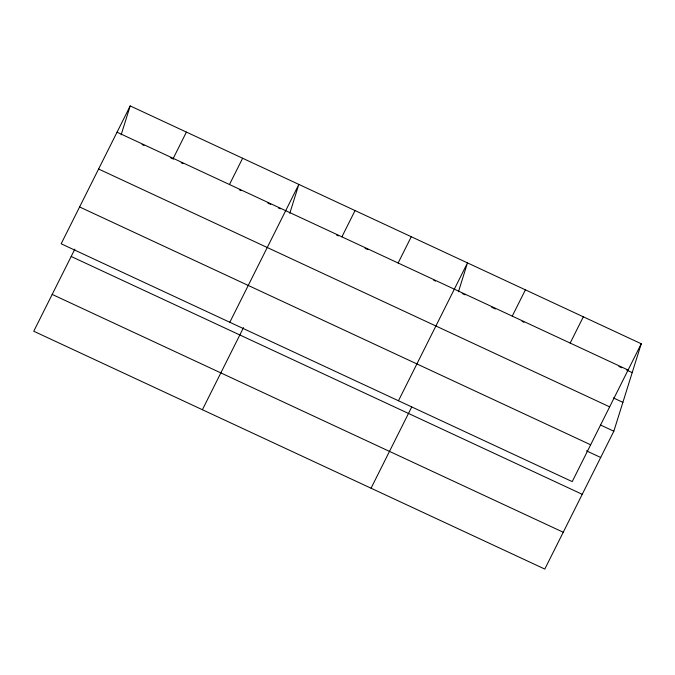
<?xml version="1.0" encoding="UTF-8"?>
<svg xmlns="http://www.w3.org/2000/svg" width="675" height="675" viewBox="0 0 675 675"><rect width="100%" height="100%" fill="white"/><g stroke="black" fill="none" stroke-linecap="round" stroke-linejoin="round"><path stroke-width="1.01" d="M121.146 134.789L130.199 105.924L641.25 343.761L613.837 431.215L544.801 569.076L33.75 331.239L74.874 249.117M289.794 213.275L298.839 184.41L229.812 322.27M458.443 291.76L467.488 262.896L398.461 400.756M130.199 105.924L61.163 243.785L572.214 481.612L641.25 343.761M173.256 158.363L186.41 132.089M229.475 184.52L242.629 158.254M202.399 409.725L243.523 327.594M341.904 236.841L355.058 210.575M398.123 263.005L411.277 236.731M371.048 488.211L411.708 407M512.258 316.119L525.412 289.853M570.173 343.077L583.327 316.803M117.037 132.199L628.096 370.027M142.113 144.543L144.02 145.429M170.699 157.849L173.551 159.173M181.178 162.726L183.085 163.612M239.296 189.768L241.203 190.662M267.882 203.074L270.743 204.407M278.362 207.951L280.268 208.837M336.488 235.001L338.394 235.887M365.074 248.299L367.926 249.632M433.671 280.226L435.577 281.112M462.24 293.524L465.092 294.848M491.678 307.218L495.475 308.99M522.062 321.359L523.96 322.245M618.908 366.432L621.759 367.757M626.51 369.968L632.205 372.617M613.389 397.938L622.882 402.351M98.601 169.02L609.652 406.856M600.548 425.031L613.837 431.215M79.599 206.963L590.659 444.791M586.44 450.858L600.683 457.481M71.187 256.483L582.247 494.311M52.186 294.418L563.245 532.246"/></g></svg>
